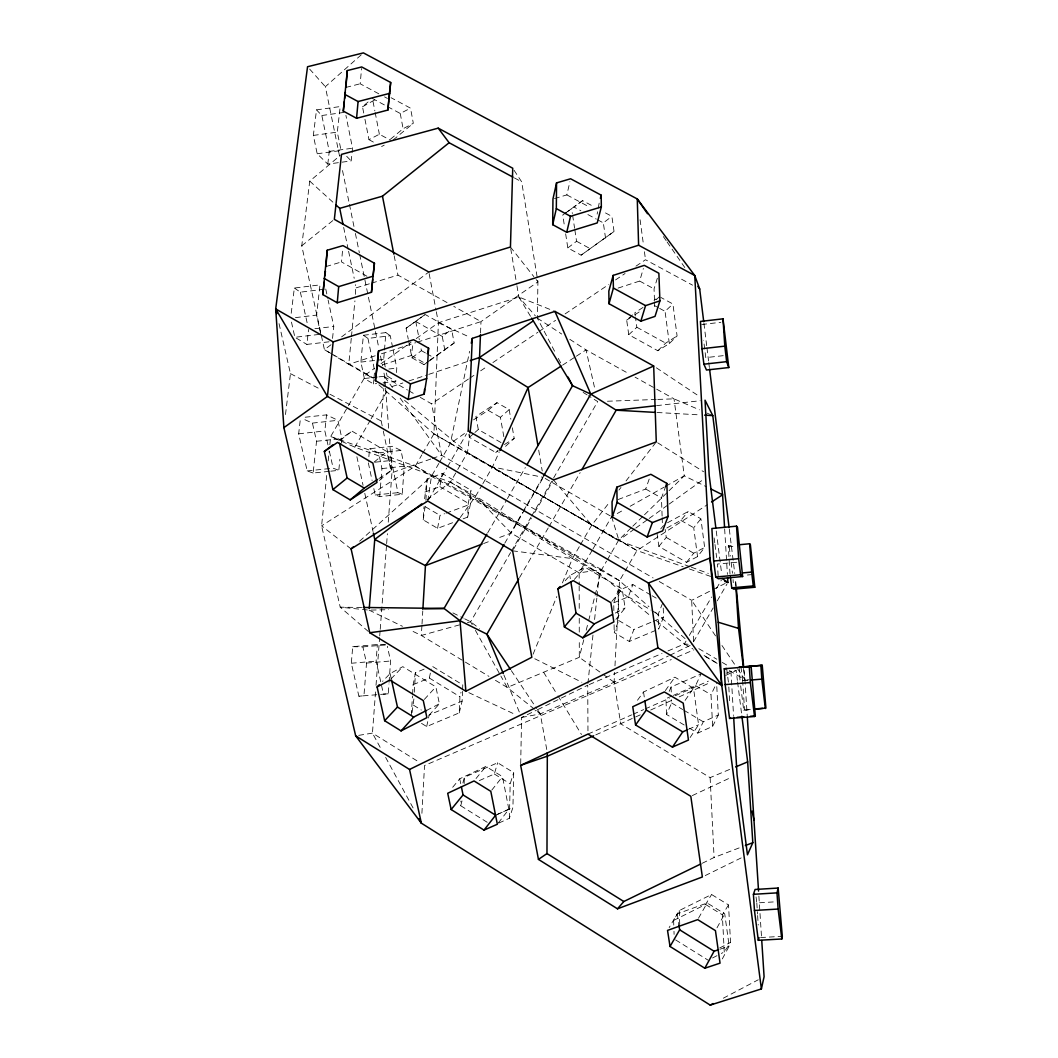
<?xml version="1.0" encoding="UTF-8"?>
<svg xmlns="http://www.w3.org/2000/svg" width="1058" height="1058" viewBox="0 0 1058 1058"><rect width="100%" height="100%" fill="white"/><g stroke="black" fill="none" stroke-linecap="round" stroke-linejoin="round"><path stroke-width="0.75" stroke-dasharray="5 3.75" d="M554.564 351.203L537.332 318.141L537.927 281.825L521.673 181.844L512.733 168.235M520.695 763.691L521.594 717.469L536.3 710.302M498.834 823.045L509.374 818.284L512.932 807.399L513.699 772.644L497.657 762.765L464.396 777.286L462.69 783.674M509.374 818.284L510.181 783.793L513.699 772.644M422.618 453.485L433.939 433.846L438.409 322.756L436.319 311.66M487.222 822.291L460.706 805.733L460.904 801.025M480.53 333.032L480.993 321.606L537.927 281.825L534.872 277.963M464.131 783.621L464.396 777.286M421.52 723.355L426.678 726.542L459.238 712.867L459.939 696.719L461.01 692.276M463.153 518.817L467.662 517.137L468.258 503.264L470.995 490.238L442.27 473.508L427.168 478.917L424.403 500.236M459.238 712.867L462.108 701.137L462.518 691.377M462.584 689.75L462.796 684.883L431.836 666.037M467.662 517.137L470.413 504.19L470.995 490.238M729.636 769.43L710.13 777.617L620.755 723.884L614.103 682.225L614.632 672.399M614.976 665.852L619.512 580.723L624.273 572.497M421.904 813.298L424.536 765.516L671.275 659.557M421.917 625.714L421.335 635.461L488.941 676.379M422.01 624.101L422.777 611.101M411.298 715.38L412.475 695.966M412.567 694.352L413.162 684.645L415.49 672.663L424.403 669.053M452.612 522.731L437.562 528.326L423.2 519.848L423.994 506.769M412.065 712.589L413.916 698.73M414.3 692.21L415.49 672.663M423.2 519.848L425.779 501.915M425.885 500.275L427.168 478.917M385.416 644.732L377.375 644.507L352.724 646.676L351.322 663.247L358.887 696.204L388.273 693.77L388.96 683.944M389.079 682.304L390.574 660.999L387.347 646.253M373.831 488.571L375.193 494.985L379.703 496.586L402.252 494.284L404.222 466.234L400.995 450.43L392.346 446.304L369.546 448.737L368.475 461.314M383.036 382.864L395.771 381.422L395.996 378.46M396.446 372.548L396.79 368.105L392.875 348.717M388.273 693.77L383.472 694.167L376.119 661.118L377.375 644.507M402.252 494.284L397.953 492.671L391.275 460.481L392.346 446.304M375.537 691.919L372.442 733.115L380.986 748.839M376.026 685.32L379.61 637.538M379.729 635.884L380.1 630.938M380.232 629.298L386.527 545.254M386.646 543.6L387.387 533.721M388.246 522.189L391.949 472.754L389.159 435.407M352.724 646.676L362.881 646.901L366.531 663.062L363.939 695.794L358.887 696.204M379.703 496.586L381.925 468.562L378.619 452.811L369.546 448.737M382.202 425.845L381.197 420.991L383.842 388.379M383.975 386.752L384.768 376.965L383.776 372.125M385.231 366.954L383.697 359.456L384.345 351.56M384.477 349.986L385.906 332.609L363.37 335.267L360.91 362.087L364.362 378.513L373.487 383.935L376.674 383.578M373.487 383.935L373.871 379.505M374.003 378.023L374.506 372.125M366.981 276.257L341.522 261.948L342.686 248.881M378.817 93.805L360.183 83.78L361.571 68.492M351.282 338.296L348.756 364.336L372.403 377.931M351.441 336.669L354.919 300.869M355.554 294.349L355.528 284.668M330.784 471.18L338.811 470.334L339.896 459.198M341.43 443.289L341.893 438.528L337.912 420.304L326.538 414.868L302.138 417.566M326.697 475.505L321.592 525.826L340.226 607.186L368.528 631.652M328.192 460.904L329.183 451.171M329.832 444.677L330.665 436.557L366.663 373.937L374.479 368.356M327.967 444.915L324.859 430.95L326.538 414.868M587.904 683.547L593.049 634.297M594.596 619.512L596.831 598.167M597.003 596.527L599.397 573.542L606.525 561.15M332.529 338.428L333.786 326.459L328.099 299.956M317.188 153.767L341.06 150.527L337.304 132.131L340.2 106.554L316.514 109.873L313.34 135.424L317.188 153.767L327.795 164.096L351.19 160.935L352.526 148.213L345.913 115.362M329.183 471.352L313.128 473.032L316.54 441.265L312.441 423.094L302.006 418.413M320.759 334.222L316.593 315.086L320.005 284.88L294.349 288.041L290.99 315.033M313.128 473.032L307.19 470.929L298.66 433.806L300.512 417.738M329.051 341.8L306.873 344.405L308.605 329.461M327.795 164.096L329.263 151.387L321.844 115.507L316.514 109.873M285.488 414.551L290.461 373.646L278.928 323.126M320.587 332.067L301.755 245.787L309.743 181.143L340.266 155.407M457.744 469.474L467.477 452.586L469.765 434.547M382.626 364.838L411.284 355.501L413.123 342.858M427.802 501.016L431.439 476.312L438.845 463.457M424.893 492.063L439.85 486.654L442.27 473.508M437.562 528.326L440.009 515.391L444.572 513.712M439.665 462.029L450.364 443.461L469.593 351.309M413.162 684.645L429.336 678.046L431.214 669.04M426.678 726.542L429.191 714.877L462.108 701.137M554.498 198.573L566.85 194.897L569.918 181.712M599.159 203.162L597.148 214.113M583.778 639.773L579.308 657.309L507.245 687.462L494.575 679.791M586.211 630.198L588.235 622.236M588.645 620.636L594.728 596.725M595.138 595.138L601.632 569.627L415.358 466.115L330.665 436.557L354.814 447.15L450.444 482.144L475.664 496.189L599.397 573.542L650.128 615.571M460.706 805.733L462.412 799.425M618.07 288.093L639.654 281.058L643.37 268.494M479.367 780.579L494.324 774.006L497.657 762.765M654.466 300.207L654.056 288.887L657.428 277.937M618.163 499.521L645.711 489.021L649.837 477.251M613.865 610.625L613.746 602.796L618.136 590.523L632.869 584.558L650.696 594.94M662.11 516.079L661.462 497.987L665.746 486.283M655.722 630.356L629.298 641.465L614.209 632.552L618.639 620.477L618.136 590.523M613.746 602.796L628.346 596.831L632.869 584.558M629.298 641.465L633.901 629.457L651.702 622.025M663.247 608.112L663.551 617.079L658.658 629.126L658.182 614.275L663.035 602.121M533.073 654.241L556.799 596.553M562.42 582.892L572.404 558.611L579.652 546.073M669.172 691.377L671.076 687.026L700.978 673.972L695.582 685.61L673.377 695.37M482.884 483.665L492.512 466.948L499.231 451.978M684.182 724.995L666.514 714.467L671.658 702.975L671.552 699.788M689.604 728.235L697.764 733.101L712.642 726.37L711.016 694.722L716.597 683.164M697.764 733.101L703.279 721.781L718.316 715.023L716.689 684.751M712.642 726.37L718.316 715.023M722.336 958.892L729.187 946.103L724.717 913.821L707.167 902.99L677.239 913.847L669.145 927.628M716.993 927.826L724.717 913.821M698.492 918.238L707.167 902.99M673.774 925.102L673.615 920.447L679.249 910.568L711.571 894.499L728.526 904.934L730.536 942.387L724.254 951.949L721.318 953.443M370.326 420.185L354.814 447.15L355.501 450.338M371.133 418.77L389.093 387.545M351.097 548.917L321.592 525.826L415.358 466.115L421.811 454.887M428.622 499.588L446.754 468.099M447.587 466.671L466.538 433.767M426.956 499.931L450.444 482.144L456.937 470.876M460.217 517.547L475.664 496.189L482.078 485.053M487.725 532.743L506.597 500.011M507.417 498.596L525.337 467.53M504.825 543.138L522.573 512.376M523.366 511.001L542.648 477.594M610.202 515.868L543.309 477.37L511.159 533.087L497.379 538.31M467.438 622.673L470.612 621.787L510.551 552.593M511.371 551.178L530.865 517.388M531.671 515.987L597.704 401.59L588.433 395.732M513.421 549.406L531.407 518.222M534.687 512.561L552.673 481.377M519.557 577.562L548.189 527.982M549.009 526.567L580.154 472.622M580.458 544.685L591.713 525.178L609.871 501.77M592.136 550.398L579.149 572.867L579.176 584.241M592.956 548.996L611.617 516.688L624.445 509.48M607.358 559.788L618.798 539.937L631.652 527.347M625.066 571.122L636.969 550.544L707.405 504.679M667.982 650.948L684.381 643.952L686.02 641.108M689.327 635.422L711.558 597.016M716.504 588.486L721.45 579.956M693.519 641.796L713.158 607.9M717.258 600.838L727.071 583.897M673.615 920.447L705.607 904.471L711.571 894.499M724.254 951.949L722.336 914.8L728.526 904.934M690.133 737.519L698.584 724.809L693.519 688.203L674.898 677.199L643.515 692.011L635.435 703.054M685.095 700.409L693.519 688.203M665.337 690.596L674.898 677.199M498.305 822.992L508.858 809.304L502.497 776.665L485.913 766.428L459.727 778.794L450.721 789.652M618.956 490.052L620.967 487.46M626.019 480.954L655.272 443.223M657.005 533.325L658.87 546.417L686.536 562.353L697.539 556.601L704.641 547.462L700.912 518.777L688.15 511.517L664.45 524.437M686.536 562.353L693.704 553.202L704.641 547.462M491.785 790.114L502.497 776.665M697.539 556.601L693.717 527.73L700.912 518.777M615.901 619.38L625.106 607.993L622.17 588.936L585.048 567.247L569.786 575.565L563.306 582.879M476.034 778.529L485.913 766.428M658.87 546.417L666.262 537.451L665.125 529.317M666.818 527.995L680.836 520.377L688.15 511.517M611.868 601.42L622.17 588.936M660.721 528.881L663.511 525.548M574.335 579.414L585.048 567.247M428.993 715.34L439.401 703.795L435.883 686.867L402.807 666.659L390.111 673.589L382.52 681.392M424.337 699.417L435.883 686.867M390.944 678.945L402.807 666.659M632.829 526.196L643.343 515.894M644.52 514.743L667.902 491.838M669.079 490.7L684.275 475.809L674.025 398.84L635.078 377.177M632.499 314.887L626.68 320.111L628.756 334.698L657.838 350.74L669.317 343.533L677.08 335.955L672.928 304.003L660.84 297.43M657.838 350.74L665.68 343.123L677.08 335.955M669.317 343.533L665.046 311.33L672.928 304.003M628.756 334.698L636.85 327.266L635.501 317.612M505.539 446.331L514.201 438.396L512.244 427.194M468.839 434.388L469.382 437.311L495.739 452.48L497.908 450.496M656.066 299.798L659.491 296.703L654.016 300.274M359.614 541.22L431.439 476.312L619.512 580.723L648.951 606.723M339.539 156.029L325.348 86.69L363.41 52.9M503.82 436.663L500.394 417.341L509.163 409.605L496.995 402.688L475.888 416.455L478.295 429.522L501.69 442.945M469.382 437.311L473.839 433.41M474.949 432.431L478.295 429.522M473.561 419.841L488.135 410.345L496.995 402.688M363.727 113.034L362.497 106.765L369.811 100.484M362.497 106.765L375.471 99.492M379.306 480.491L390.918 470.717L386.924 451.554L351.983 431.148L338.838 440.194M390.468 139.206L403.111 128.719L413.321 123.297L410.517 108.167L391.076 97.72M393.166 139.973L413.321 123.297M374.162 462.042L386.924 451.554M301.755 245.787L334.341 219.363M565.646 233.818L567.815 247.916L581.12 255.163L614.037 231.49L611.881 216.361L603.536 211.878M581.12 255.163L614.037 231.49M339.949 440.498L351.983 431.148M408.56 340.676L411.946 357.802L423.994 364.666L428.688 361.069M429.865 360.17L454.146 342.99L451.621 329.382L425.144 314.477L406.113 328.205L408.256 339.115M429.204 361.043L454.146 342.99M605.546 238.143L603.338 222.881L611.881 216.361M567.815 247.916L576.57 241.277L574.838 229.851M411.946 357.802L421.428 350.674L420.529 346.032M444.836 350.145L442.257 336.431L451.621 329.382M331.035 344.736L324.422 349.643L332.543 354.536M341.615 336.867L428.834 272.038M565.223 213.227L582.641 200.65L593.789 206.641M566.546 212.274L562.75 215.012L564.681 227.549M567.815 211.362L571.611 208.624L572.352 213.518M582.641 200.65L573.846 206.984L580.868 210.767M406.113 328.205L425.144 314.477M634.496 529.013L618.48 540.532L467.477 452.586L403.005 399.078M635.818 528.061L647.827 519.425M649.162 518.46L667.836 505.023M669.172 504.071L703.848 479.115M380.999 363.714L410.993 342.316M416.217 338.586L438.409 322.756L518.843 297.02L553.427 310.788M378.896 384.834L433.939 433.846L450.364 443.461L468.191 430.897M423.994 364.666L427.895 361.942M420.251 397.345L431.611 403.865L468.39 379.081M469.752 378.156L475.201 374.492M480.649 370.816L487.46 366.227M492.909 362.55L537.874 332.265M539.236 331.339L555.582 320.323M565.117 313.895L608.72 284.523M615.531 279.934L625.066 273.506M635.964 266.166L645.499 259.739L692.567 285.171M378.923 478.547L390.918 470.717M643.039 307.428L634.826 312.784L635.276 316.011M626.68 320.111L633.57 315.615M634.959 314.715L641.849 310.232M562.591 365.142L575.01 357.075M576.385 356.176L586.039 349.907L629.312 373.963M504.441 444.532L514.201 438.396M495.739 452.48L498.186 450.946M740.666 685.796L743.721 710.209L751.101 709.23M630.145 506.266L664.331 487.037M665.76 486.23L684.275 475.809L706.387 486.759M381.607 146.546L384.186 145.171M723.315 998.197L758.255 979.787M364.957 119.303L368.978 139.669L379.372 134.221L390.508 140.264M387.651 106.686L400.241 113.471L410.517 108.167M426.546 710.434L439.401 703.795M615.28 613.058L625.106 607.993M712.55 957.966L719.863 954.197M719.705 947.955L730.536 942.387M725.166 583.461L691.681 600.336L658.803 581.265M705.276 875.548L741.645 857.681M537.768 709.587L587.732 685.187L587.97 732.44M702.248 863.262L714.084 857.496L740.891 847.246M521.594 717.469L540.294 713.885L614.103 682.225L668.431 655.973M669.886 655.259L690.424 645.34M692.302 795.59L731.104 777.418M640.235 714.877L595.204 735.138M650.723 710.024L673.205 699.642M679.196 696.865L710.659 682.331M725.643 675.401L736.143 670.547L737.373 680.334M497.577 814.303L512.932 807.399M495.607 815.202L508.858 809.304M688.48 729.293L698.584 724.809M671.896 696.019L665.971 698.624L666.514 714.467M587.984 734.067L631.613 714.891M633.12 714.229L643.661 709.601M645.155 708.939L669.238 698.359M675.255 695.714L708.357 681.167M726.41 673.232L730.933 671.248L736.143 670.547M677.318 656.965L693.942 649.824M589.213 684.566L662.017 653.487M653.183 621.403L663.551 617.079M483.612 543.548L491.256 540.638M446.092 513.156L470.413 504.19M430.725 459.04L391.949 472.754L382.546 427.458M432.272 458.498L441.583 455.204L653.09 577.946M720.114 949.185L729.187 946.103M392.148 386.527L402.82 382.983M408.917 380.959L427.207 374.889M428.728 374.373L468.734 361.095M375.206 355.779L348.756 364.336L333.892 355.356M381.435 353.769L415.662 342.713M417.209 342.21L480.993 321.606L453.789 306.37M356.176 287.842L370.102 283.597M371.649 283.121L397.967 275.106L448.063 303.157M325.943 266.576L341.522 261.948M459.489 624.881L421.335 635.461L409.737 629.841M345.913 87.417L360.183 83.78M358.715 735.363L372.442 733.115L419.047 762.104M321.844 115.507L345.292 112.227M313.34 135.424L337.304 132.131M329.263 151.387L352.526 148.213M294.349 288.041L300.366 292.167L324.171 289.244M295.46 317.625L316.593 315.086M314.9 328.707L333.786 326.459M319.146 334.407L294.878 337.29L291.307 321.394M363.37 335.267L367.959 338.401L390.283 335.783L392.558 347.09M360.91 362.087L383.697 359.456M701.679 324.502L720.842 322.306M388.868 369.017L396.79 368.105M364.362 378.513L377.336 377.045M378.949 376.86L387.056 375.934L395.771 381.422M723.209 355.673L705.779 357.617L703.623 340.279M656.568 405.65L700.184 400.731M312.441 423.094L337.912 420.304M298.66 433.806L324.859 430.95M316.54 441.265L341.893 438.528M378.619 452.811L400.995 450.43M374.902 462.201L391.275 460.481M307.19 470.929L333.151 468.191L338.811 470.334M381.925 468.562L404.222 466.234M375.193 494.985L397.953 492.671M730.02 574.058L728.288 545.769L734.86 545.161M728.288 545.769L729.2 546.735L735.72 546.126M736.818 562.248L717.469 564.033L718.21 577.113M747.424 575.01L753.904 574.415M362.881 646.901L387.03 644.785M351.322 663.247L376.119 661.118M366.531 663.062L390.574 660.999M740.984 667.043L742.637 680.268L749.157 679.739M747.821 680.281L740.045 680.902L739.291 668.749M743.721 710.209L751.445 709.601M756.047 896.946L756.814 902.937L774.879 901.852M760.583 937.547L782.312 936.317M607.451 401.233L656.172 399.474M657.785 399.421L674.025 398.84L699.364 409.803M361.651 607.451L340.226 607.186L369.11 610.122L388.656 609.686M657.124 412.501L699.682 414.881M656.476 620.834L684.381 643.952L691.892 644.626M512.601 550.821L572.404 558.611L599.397 573.542M467.477 452.586L492.512 466.948L543.309 477.37M450.364 443.461L636.969 550.544L683.204 566.784M689.366 568.953L710.936 576.531M689.737 566.625L618.48 540.532L492.512 466.948M691.297 567.181L708.331 573.423M706.823 413.03L711.293 414.961M438.409 322.756L469.355 337.026M468.813 692.646L515.735 714.719M369.11 610.122L402.476 626.31M534.766 658.737L581.847 682.251M452.903 612.899L463.232 618.084M464.713 618.824L470.612 621.787L479.38 628.452M290.461 373.646L321.196 389.688M329.977 394.264L381.197 420.991M384.557 96.886L387.426 98.434M566.85 194.897L589.914 207.302M372.244 98.381L386.249 105.932M587.891 214.549L596.315 219.099M597.717 219.852L603.338 222.881M514.413 177.929L521.673 181.844M576.57 241.277L589.756 248.432M639.654 281.058L654.056 288.887M368.978 139.669L374.585 142.737M654.214 305.418L658.274 307.64M659.623 308.381L665.046 311.33M636.85 327.266L665.68 343.123M415.582 321.368L442.257 336.431M421.428 350.674L425.409 352.936M426.744 353.689L433.383 357.459M411.284 355.501L426.109 363.952M645.711 489.021L661.462 497.987M488.135 410.345L500.394 417.341M680.836 520.377L693.717 527.73M666.262 537.451L693.704 553.202M385.496 386.699L384.768 376.965L407.475 390.005M408.891 390.825L414.577 394.079M331.471 353.689L324.422 349.643L320.944 333.667M332.873 354.509L373.672 378.195M433.939 433.846L636.969 550.544M652.072 595.733L656.185 598.127M439.85 486.654L468.258 503.264M628.346 596.831L651.08 610.122M652.495 610.955L658.182 614.275M698.809 648.673L716.782 659.213M722.31 662.453L729.226 666.5M684.381 643.952L692.845 648.911M704.125 655.524L718.237 663.802M705.276 656.463L718.012 663.935M729.332 670.574L744.911 679.699L747.226 715.671M425.488 506.848L440.009 515.391M618.639 620.477L633.901 629.457M695.582 685.61L711.016 694.722M296.214 338.071L306.873 344.405M671.658 702.975L682.661 709.521M684.037 710.341L703.279 721.781M429.336 678.046L459.939 696.719M413.519 705.236L421.349 710.05M494.324 774.006L510.181 783.793M705.607 904.471L722.336 914.8M619.512 580.723L601.632 569.627L579.149 572.867L511.159 533.087L475.664 496.189M675.612 939.901L708.159 960.214M450.444 482.144L572.404 558.611M583.13 392.386L587.111 394.899M657.666 442.799L703.623 471.762M415.358 466.115L431.439 476.312M537.332 318.141L561.692 334.024M569.812 339.314L586.039 349.907L595.231 390.627M656.396 367.827L699.629 396.591M614.103 682.225L579.308 657.309L579.281 639.442M385.906 332.609L390.283 335.783M546.748 749.5L540.294 713.885L507.245 687.462L500.87 676.049M655.087 612.132L686.986 640.288M366.663 373.937L372.773 379.386M309.743 181.143L334.91 203.996M346.693 156.306L351.19 160.935M309.65 69.087L325.348 86.69M516.939 285.726L518.843 297.02L535.348 315.866M553.493 479.962L591.713 525.178M510.445 247.017L533.854 276.667M384.768 376.965L392.465 387.572M400.175 398.178L441.583 455.204L431.611 403.865M663.353 236.595L666.156 240.629M667.082 241.978L684.79 267.515M715.539 635.911L691.681 600.336L693.572 641.571M721.966 645.486L736.646 667.386M737.558 668.749L744.911 679.699L743.986 669.886M511.331 670.653L536.671 708.49M537.583 709.839L540.294 713.885M543.614 672.24L557.116 694.458M557.976 695.86L581.477 734.503M518.843 297.02L530.772 316.726M470.612 621.787L472.212 624.643M475.399 630.356L500.077 674.62M385.641 757.409L414.379 810.309M558.307 358.384L561.309 364.137M503.925 675.057L519.703 712.933M611.617 516.688L618.798 539.937M329.355 451.131L333.151 468.191M300.366 292.167L307.23 323.245M390.111 673.589L391.156 678.363M356.877 456.699L363.066 485.358M364.785 493.306L373.038 531.513M368.343 462.888L372.112 480.544M325.758 289.046L327.768 298.396M459.727 778.794L460.733 783.634M367.959 338.401L374.294 369.03M343.665 227.43L348.267 249.688M348.598 251.275L354.205 278.307M342.514 170.55L349.114 202.792M349.444 204.406L354.06 226.981M355.382 233.434L359.35 252.796M359.68 254.396L378.817 347.937M380.47 356.004L382.454 365.671M386.448 372.945L387.056 375.934M394.171 255.785L397.967 275.106M373.038 101.581L374.849 110.905M375.154 112.452L379.372 134.221M415.715 321.288L419.325 339.843M400.241 113.471L403.111 128.719M429.138 273.612L436.015 310.073M509.163 409.605L510.842 419.206M538.694 450.1L542.225 470.955M569.786 575.565L570.315 578.7M510.723 248.63L516.674 284.113M572.603 215.158L574.587 228.211M643.515 692.011L644.428 698.042M677.239 913.847L678.932 925.023M640.09 219.747L643.555 245.337M644.428 251.738L645.499 259.739M726.661 668.511L728.433 682.225M737.585 681.96L741.896 716.213M716.253 530.997L721.649 573.608M714.15 537.953L714.772 542.833M714.983 544.473L716.636 557.513M703.927 323.351L706.757 346.231M706.956 347.87L708.569 360.937M708.767 362.577L709.376 367.483M729.319 529.291L734.755 573.423M729.2 546.735L730.364 556.085M731.131 562.314L732.48 573.224M743.51 668.471L744.911 679.699M736.13 586.502L735.522 579.969L735.879 586.396M385.615 388.326L388.67 428.913M758.877 896.047L761.535 937.203M742.637 680.268L744.515 709.746M756.814 902.937L757.528 913.98M757.621 915.554L758.229 925.023M733.075 579.546L733.273 582.746M724.651 528.894L727.401 574.362M730.933 671.248L733.564 715.552M728.817 686.986L729.663 701.599M710.13 777.617L714.084 857.496M671.076 687.026L671.314 693.413M679.249 910.568L679.871 927.773M654.518 301.834L654.69 306.675M662.163 517.719L662.453 525.945M673.986 931.305L674.091 934.399M614.09 624.723L614.209 632.552M579.176 585.867L579.229 610.215M579.242 618.335L579.268 632.949"/><path stroke-width="1.5" d="M538.443 859.4L617.515 908.822L702.367 876.976L690.808 796.29L587.984 734.067L520.655 765.344L538.443 859.4L546.973 853.581L547.33 752.741M552.699 224.68L556.336 208.624L556.548 182.902L570.593 178.776L601.195 195.161L601.341 206.945L597.241 222.921L566.718 232.297L552.699 224.68L552.95 199.036L556.548 182.902M469.977 432.907L479.525 357.511L480.464 334.659M472.291 338.375L468.191 430.897L553.493 479.962L656.277 441.927L653.685 366.028L554.934 311.383L472.291 338.375L471.286 343.228M422.869 609.474L425.448 565.62L459.251 518.883M426.678 378.513L428.596 348.214L413.585 339.697L378.526 351.005L375.418 380.642L408.19 399.488L424.192 394.105L426.678 378.513L410.491 383.909L377.349 364.904L378.526 351.005M424.192 394.105L424.496 389.344M322.822 294.587L327.226 250.243L342.977 245.615L374.439 263.244L371.477 292.272L337.251 302.786L322.822 294.587L324.211 282.142M325.943 266.576L327.226 250.243M369.242 608.482L374.744 539.461L373.381 533.1M343.281 111.09L347.302 70.569L361.704 66.958L390.68 82.471L387.876 110.045L356.559 118.298L343.281 111.09L344.339 101.621M345.913 87.417L347.302 70.569M337.251 302.786L338.679 286.625L324.092 278.36M356.559 118.298L358.08 101.542L344.657 94.294M371.477 292.272L372.628 279.444M387.876 110.045L388.722 100.748M703.729 321.711L699.695 289.032L694.749 275.49L637.273 198.957L363.41 52.9L307.547 66.733L275.688 308.923L333.151 341.879L327.438 396.433L283.888 427.63L355.673 735.852L421.362 823.177L710.209 1005.1L761.39 988.939L764.088 976.719L761.747 940.496M388.855 99.201L390.68 82.471M324.899 275.913L325.428 271.245M344.683 98.46L345.384 92.152M372.998 276.204L374.439 263.244M375.418 380.642L377.349 364.904M408.19 399.488L410.491 383.909M427.842 352.936L428.596 348.214M781.809 938.975L782.312 936.317L778.159 888.046L755.081 889.474L753.428 894.314L754.447 910.462L758.308 940.311L781.809 938.975L778.133 909.047L776.982 892.873L778.159 888.046M566.718 232.297L570.526 216.295L601.341 206.945M600.375 198.362L601.195 195.161M758.308 940.311L759.036 937.639M613.164 275.397L608.826 291.109L609.011 303.725L640.831 321.169L655.034 316.382L659.914 300.856L658.87 273.242L644.296 265.36L613.164 275.397L613.389 288.054L609.011 303.725M640.831 321.169L645.565 305.63L659.914 300.856M616.84 487.169L612.04 501.862L612.278 516.952L647.112 537.001L662.625 530.878L668.061 516.449L666.818 483.361L650.855 474.315L616.84 487.169L617.105 502.352L612.278 516.952M647.112 537.001L652.376 522.586L668.061 516.449M665.746 486.283L666.818 483.361M741.896 716.213L747.662 761.879L752.807 842.697L747.464 854.811L737.069 774.615L733.657 717.192M499.905 450.47L528.101 387.545L561.203 366.042M704.813 968.229L720.048 963.15L715.446 930.63L697.711 919.627L667.532 930.392L670.031 946.474L704.813 968.229L714.071 951.248L718.607 949.7M486.892 534.171L444.043 608.456L424.496 608.892M526.963 464.7L572.537 385.694L568.053 377.071M465.877 691.258L369.758 632.724L351.097 548.917L427.802 501.016L512.601 550.821L531.83 657.269L465.877 691.258L460.032 620.755L504.005 544.553M543.468 476.179L590.8 394.131L653.685 366.028M518.751 578.977L486.878 634.165L503.291 673.549M581.794 469.778L616.192 410.2L654.955 405.836M670.031 946.474L679.659 929.81L678.932 925.023M672.452 747.107L688.454 740.058L683.217 703.12L664.384 691.932L632.737 706.731L635.58 724.968L672.452 747.107L682.714 731.871L687.039 729.941M635.58 724.968L646.266 710.09L644.891 701.044M484.022 830.107L497.353 824.235L490.806 791.344L474.05 780.949L447.706 793.275L451.144 809.529L484.022 830.107L495.607 815.202L463.06 794.928L461.394 786.861M451.144 809.529L463.06 794.928M560.052 586.529L557.897 588.962L564.364 626.918L582.76 637.829L594.239 623.916L612.476 614.5M564.364 626.918L576.055 613.177L570.831 581.834M617.515 908.822L623.823 901.509L700.766 863.989M379.267 684.751L377.098 686.973L384.649 720.723L401.048 730.88L413.691 717.073L426.546 710.434M384.649 720.723L397.464 707.061L391.5 679.963M351.097 548.917L353.531 546.721M332.794 444.889L324.343 451.449L332.886 489.616L350.211 499.892L364.269 488.108L377.6 479.419M332.886 489.616L347.143 477.991L339.525 443.342M336.113 205.093L339.711 208.36L382.467 196.193L449.121 142.737L512.971 177.149M421.732 503.886L374.744 539.461L425.448 565.62L482.078 544.129M754.513 716.504L755.319 715.909L751.14 666.5L724.267 668.762L725.166 684.605L729.557 718.448L754.513 716.504L750.347 682.555L749.289 666.699L751.14 666.5M754.526 709.363L765.926 708.067L762.236 665.297L739.185 667.228L762.236 665.297M324.343 451.449L337.542 442.376L372.879 463.1L376.992 482.448L350.211 499.892M470.281 360.58L479.525 357.511L533.298 320.891M711.545 501.981L722.601 494.787L712.788 415.609L705.038 400.189L709.191 475.28L715.83 527.717M729.557 718.448L730.615 717.84M377.098 686.973L389.86 680.056L423.279 700.568L426.903 717.641L401.048 730.88M557.897 588.962L573.264 580.63L610.836 602.663L613.852 621.906L582.76 637.829M710.209 1005.1L713.132 1003.566M355.673 735.852L409.539 769.457L657.931 647.866L721.768 685.452L761.39 988.939M593.697 735.799L547.912 755.981L520.655 765.344M735.654 766.918L747.662 761.879M745.361 845.54L752.807 842.697M333.151 341.879L638.609 245.218L694.749 275.49L709.958 558.029L721.768 685.452L648.448 583.037L327.438 396.433L275.688 308.923L283.888 427.63M338.679 286.625L373.289 276.125M438.21 128.15L341.496 154.375L334.341 219.363L428.834 272.038L510.445 247.017L512.733 168.235L438.21 128.15L449.121 142.737M358.08 101.542L389.714 93.342M369.758 632.724L460.032 620.755L486.878 634.165L510.419 669.291M723.011 318.828L700.449 321.434L701.957 348.717L703.887 364.19L706.48 370.022L728.79 367.549L723.011 318.828L724.796 346.138L726.634 361.664L728.79 367.549M701.957 348.717L724.796 346.138M703.887 364.19L726.634 361.664M724.267 668.762L726.661 668.511M736.527 526.157L711.889 528.511L713.674 561.005L715.737 577.007L718.303 578.739L742.637 576.531L737.505 527.466L736.527 526.157L738.643 558.69L740.6 574.732L742.637 576.531M739.793 544.685L749.659 543.759L750.386 544.751L754.804 587.256L733.67 589.161L731.739 587.851L730.404 577.126M713.674 561.005L738.643 558.69M742.372 572.933L751.643 572.087L753.283 585.92L754.804 587.256M715.737 577.007L740.6 574.732M731.739 587.851L753.283 585.92M750.929 680.016L761.813 679.13L765.331 708.516M725.166 684.605L750.347 682.555M754.394 708.979L762.633 708.331M737.201 717.324L743.787 716.808M750.373 716.292L755.319 715.909M753.428 894.314L776.982 892.873M754.447 910.462L778.133 909.047M363.291 607.464L444.043 608.456L460.032 620.755M655.484 412.408L616.192 410.2L590.8 394.131L572.537 385.694L531.632 318.127M704.602 415.146L712.788 415.609M657.931 647.866L648.448 583.037L709.958 558.029L718.25 622.236L738.537 628.386L743.311 666.871M724.809 581.397L727.891 582.482L727.6 577.615M710.804 488.955L722.601 494.787L724.558 527.268M556.336 208.624L570.526 216.295M613.389 288.054L645.565 305.63M617.105 502.352L652.376 522.586M347.143 477.991L364.269 488.108M576.055 613.177L594.239 623.916M646.266 710.09L682.714 731.871M479.525 357.511L528.101 387.545L537.874 445.286M397.464 707.061L413.691 717.073M679.659 929.81L714.071 951.248M546.973 853.581L623.823 901.509M722.27 578.528L727.891 582.482M647.522 213.742L637.273 198.957L638.609 245.218M697.83 286.334L699.695 289.032M419.034 818.892L421.362 823.177L409.539 769.457M554.934 311.383L590.8 394.131M275.688 308.923L276.773 313.657M339.711 208.36L343.004 224.256M752.106 811.089L753.984 820.307M382.467 196.193L393.854 254.171M709.574 369.11L729.121 527.664M736.289 588.142L743.668 666.619M760.847 665.442L761.813 679.13M749.659 543.759L751.643 572.087M747.332 717.298L758.56 891.1M735.984 588.023L738.537 628.386M718.25 622.236L721.768 685.452"/></g></svg>
